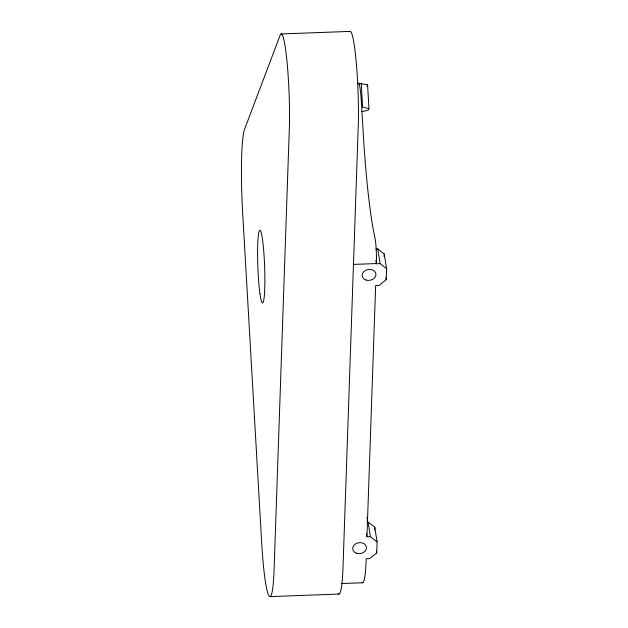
<?xml version="1.0" encoding="UTF-8"?>
<svg xmlns="http://www.w3.org/2000/svg" width="628" height="628" viewBox="0 0 628 628"><rect width="100%" height="100%" fill="white"/><g stroke="black" fill="none" stroke-linecap="round" stroke-linejoin="round"><path stroke-width="0.94" d="M362.121 582.525A58.867 5.495 87.9 0 0 366.038 562.759L366.187 558.763L369.633 558.637L376.714 552.923L377.098 541.909L370.394 536.657L366.948 536.783L375.654 285.552L379.1 285.426L386.181 279.711L386.565 268.698L380.105 263.634L376.408 263.768L376.47 261.146A17.082 1.594 87.9 0 0 375.167 238.876L374.225 234.495A164.536 15.362 87.9 0 1 363.871 143.843L361.171 98.91A24.225 2.261 87.9 0 0 358.266 83.171M374.665 529.985L374.759 527.23L368.055 521.978L370.394 536.657M384.124 256.774L384.226 254.018L377.766 248.955L375.842 249.026M366.98 86.499L367.584 84.913L361.265 83.642L357.944 83.767M367.584 84.913L368.942 108.55L368.346 110.136L361.814 111.69M281.163 33.943L350.094 31.4M353.258 264.419L376.415 263.564M341.475 583.553L362.701 582.768M270.048 596.6L338.971 594.057M368.942 108.55L362.631 107.278L361.265 83.642M384.226 254.018L386.565 268.698M385.89 277.874L386.181 279.711M377.766 248.955L380.105 263.634M375.874 260.416L376.408 263.768M374.759 527.23L377.098 541.909M376.423 551.086L376.714 552.923M366.414 533.423L366.948 536.783M367.144 517.236L367.419 522.056M338.288 593.766A69.276 6.468 87.9 0 0 342.896 570.514L358.4 121.604A60.618 5.66 87.9 0 0 355.864 58.349A60.618 5.66 87.9 0 0 349.513 31.808M289.477 124.14L273.965 573.05A69.276 6.468 87.9 0 1 268.289 594.465A69.276 6.468 87.9 0 1 261.68 542.616L242.628 212.272A69.276 6.468 87.9 0 1 244.496 129.501L280.049 35.419A60.618 5.66 87.9 0 1 286.666 58.294A60.618 5.66 87.9 0 1 289.477 124.14M259.992 293.943L259.639 291.29A36.369 3.399 87.9 0 1 257.951 239.927A36.369 3.399 87.9 0 1 262.834 241.976L263.163 244.904A36.369 3.399 87.9 0 1 264.514 293.339A36.369 3.399 87.9 0 1 259.992 293.943M356.602 553.252A6.924 5.471 -9.1 0 0 366.454 547.294A6.924 5.471 -9.1 0 0 355.684 543.809A6.924 5.471 -9.1 0 0 356.602 553.252M366.069 280.041A6.924 5.471 -9.1 0 0 375.921 274.075A6.924 5.471 -9.1 0 0 365.151 270.597A6.924 5.471 -9.1 0 0 366.069 280.041"/></g></svg>
